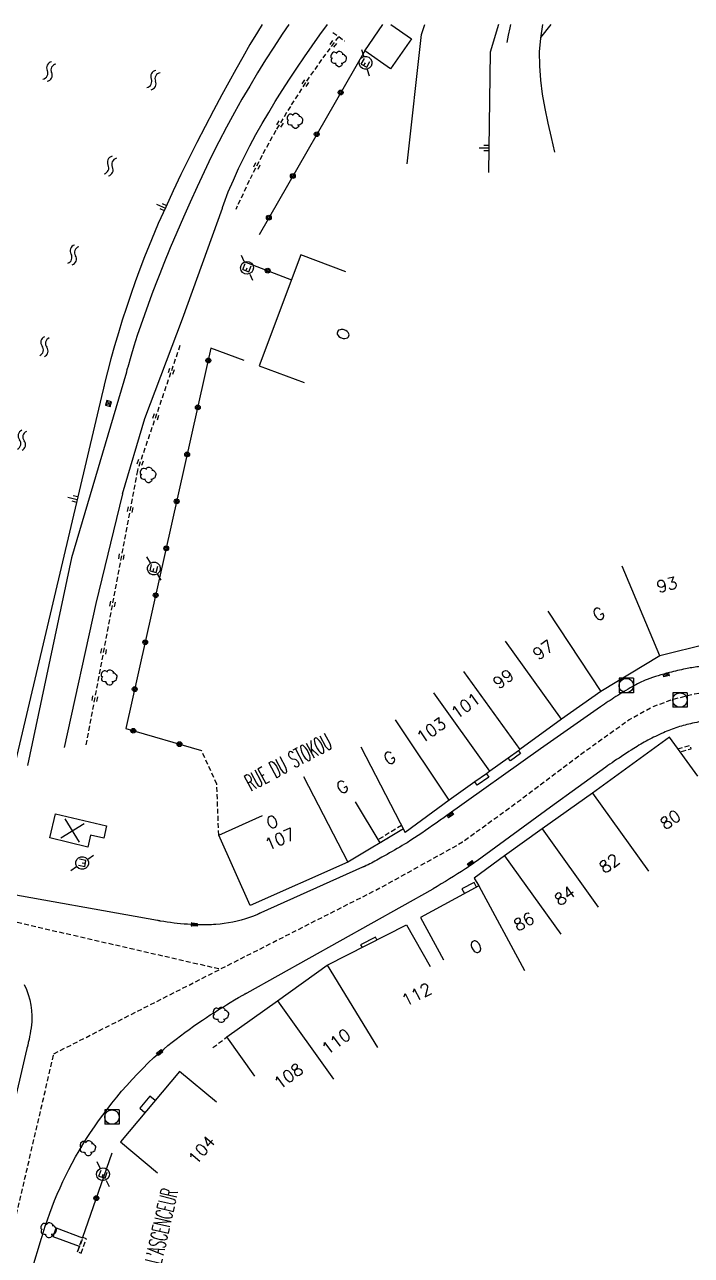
# Model space of a CAD drawing. Header units: millimetres. Extents: x 133000 to 134000, y 129000 to 130000.
# Drawn here: x 133462.2 to 133531.5, y 129872.1 to 130000 of the extents above; entities that cross this region are included whole.
import ezdxf
from ezdxf.enums import TextEntityAlignment as Align

# ---------------------------------------------------------------- set-up
doc = ezdxf.new("R2010")
doc.units = ezdxf.units.MM
doc.linetypes.add('DASHED', pattern=[0.75, 0.5, -0.25])
doc.layers.get('0').update_dxf_attribs({"linetype": 'CONTINUOUS'})
for name, color, linetype in [('W0001', 6, 'DASHED'), ('W0008', 7, 'CONTINUOUS'), ('W0100', 7, 'CONTINUOUS'), ('W0112', 1, 'DASHED'), ('W0211', 2, 'CONTINUOUS'), ('W0220', 5, 'DASHED'), ('W0300', 7, 'CONTINUOUS'), ('W0322', 7, 'CONTINUOUS'), ('W0330', 7, 'CONTINUOUS'), ('W0400', 7, 'CONTINUOUS'), ('W0420', 7, 'CONTINUOUS'), ('W0471', 7, 'CONTINUOUS'), ('W0500', 5, 'DASHED'), ('W0515', 5, 'CONTINUOUS'), ('W0989', 7, 'CONTINUOUS'), ('W0991', 7, 'CONTINUOUS'), ('W1102', 7, 'CONTINUOUS')]:
    doc.layers.add(name, color=color, linetype=linetype)
doc.styles.get("Standard").update_dxf_attribs({"font": 'romans.shx', "width": 0.85})

# ---------------------------------------------------------------- blocks, each defined once
blk = doc.blocks.new('T471')
for p, q in [((-0.333334, 0.333334), (-0.333334, -0.333334)), ((-0.333334, 0.333334), (0.333334, 0.333334)), ((-0.333334, 0), (0, 0)), ((0.500001, 0.500001), (1.000002, 1.000002)), ((-0.500001, -0.500001), (-1.000002, -1.000002)), ((-0.333334, -0.333334), (0.333334, -0.333334))]:
    blk.add_line(p, q)
blk.add_ellipse((0, 0), major_axis=(0.471405, 0.471405), ratio=1, start_param=5.4977871438, end_param=11.780972451)
blk = doc.blocks.new('t991o')
at = {"color": 0, "linetype": 'Continuous'}
for p, q in [((-1, 1), (1, -1)), ((-1, -1), (1, 1))]:
    blk.add_line(p, q, dxfattribs=at)
blk = doc.blocks.new('t330o')
at = {"color": 0, "linetype": 'Continuous'}
for p, q in [((0.25, -0.25), (-0.25, 0.25)), ((-0.25, -0.25), (0.25, 0.25)), ((-0.25, 0.25), (-0.25, -0.25)), ((0.25, 0.25), (-0.25, 0.25)), ((0.25, -0.25), (0.25, 0.25)), ((-0.25, -0.25), (0.25, -0.25)), ((-0.25, -0.25), (-0.25, -0.25))]:
    blk.add_line(p, q, dxfattribs=at)
blk = doc.blocks.new('T300')
for p, q in [((-0.8, 0.51), (-0.86, 0.34)), ((-0.86, 0.34), (-0.86, 0.17)), ((-0.86, 0.17), (-0.74, 0.06)), ((-0.69, 0.63), (-0.8, 0.51)), ((-0.8, -0.06), (-0.74, 0.06)), ((-0.74, 0.06), (-0.69, 0.11)), ((-0.57, 0.69), (-0.69, 0.63)), ((-0.46, 0.69), (-0.57, 0.69)), ((-0.29, 0.63), (-0.46, 0.69)), ((-0.29, 0.63), (-0.17, 0.74)), ((-0.23, 0.57), (-0.29, 0.63)), ((-0.17, 0.74), (-0.06, 0.8)), ((-0.06, 0.8), (0.06, 0.8)), ((0.06, 0.8), (0.23, 0.74)), ((0.23, 0.74), (0.34, 0.63)), ((0.34, 0.63), (0.4, 0.51)), ((0.46, 0.46), (0.34, 0.46)), ((0.4, 0.51), (0.4, 0.46)), ((0.57, 0.4), (0.46, 0.46)), ((0.57, 0.4), (0.69, 0.29)), ((0.69, 0.29), (0.74, 0.17)), ((0.74, 0.06), (0.69, -0.17)), ((0.74, 0.17), (0.74, 0.06)), ((-0.8, -0.17), (-0.8, -0.06)), ((-0.8, -0.23), (-0.8, -0.17)), ((-0.74, -0.34), (-0.8, -0.23)), ((-0.69, -0.4), (-0.74, -0.34)), ((-0.51, -0.46), (-0.69, -0.4)), ((-0.4, -0.46), (-0.51, -0.46)), ((-0.4, -0.46), (-0.34, -0.46)), ((-0.34, -0.46), (-0.34, -0.4)), ((-0.34, -0.51), (-0.34, -0.46)), ((-0.29, -0.63), (-0.34, -0.51)), ((-0.17, -0.74), (-0.29, -0.63)), ((-0.06, -0.8), (-0.17, -0.74)), ((0.06, -0.8), (-0.06, -0.8)), ((0.17, -0.74), (0.06, -0.8)), ((0.23, -0.69), (0.17, -0.74)), ((0.29, -0.46), (0.23, -0.46)), ((0.29, -0.63), (0.23, -0.69)), ((0.46, -0.4), (0.29, -0.46)), ((0.34, -0.51), (0.29, -0.63)), ((0.34, -0.51), (0.34, -0.46)), ((0.57, -0.34), (0.46, -0.4)), ((0.63, -0.29), (0.57, -0.34)), ((0.69, -0.17), (0.63, -0.29))]:
    blk.add_line(p, q)
blk = doc.blocks.new('T420')
for p, q in [((0.75, 0.75), (-0.75, 0.75)), ((-0.75, 0.75), (-0.75, -0.75)), ((0.75, 0.75), (0.75, -0.75)), ((0.75, -0.75), (-0.75, -0.75))]:
    blk.add_line(p, q)
blk.add_ellipse((0, 0), major_axis=(-0.53, 0.53), ratio=1, start_param=3.926991, end_param=10.210176)
blk = doc.blocks.new('T400')
for p, q in [((-0.15, 0.3), (0.15, 0.3)), ((-0.15, -0.25), (-0.15, 0.3)), ((-0.15, 0.15), (0.15, 0.15)), ((-0.15, 0), (0.15, 0)), ((0.15, 0.3), (0.15, -0.25)), ((-0.15, -0.15), (0.15, -0.15)), ((-0.15, -0.25), (-0.15, -0.3)), ((-0.15, -0.3), (0.15, -0.3)), ((0.15, -0.3), (0.15, -0.25))]:
    blk.add_line(p, q)
blk = doc.blocks.new('t211o')
at = {"color": 0, "linetype": 'Continuous'}
for p, q in [((-0.29, 0.5), (-0.29, 0)), ((0, 1), (0, 0)), ((0.29, 0.5), (0.29, 0))]:
    blk.add_line(p, q, dxfattribs=at)
blk = doc.blocks.new('t220o')
at = {"color": 0, "linetype": 'Continuous'}
for p, q in [((-0.25, 0.25), (0.25, 0.25)), ((-0.25, -0.25), (0.25, -0.25))]:
    blk.add_line(p, q, dxfattribs=at)
blk = doc.blocks.new('t322o')
at = {"color": 0, "linetype": 'Continuous'}
for radius in [0.25, 0.15]:
    blk.add_circle((0, 0), radius, dxfattribs=at)
blk = doc.blocks.new('t500o')
at = {"color": 0, "linetype": 'Continuous'}
for centre, start, end in [((-0.5, 0.625), 216.8699, 323.1301), ((0.5, -0.125), 36.8699, 143.1301), ((0.5, -0.625), 36.8699, 143.1301), ((-0.5, 0.125), 216.8699, 323.1301)]:
    blk.add_arc(centre, 0.625, start, end, dxfattribs=at)

msp = doc.modelspace()

# ---------------------------------------------------------------- linework, layer by layer
at = {"layer": 'W0001', "flags": 128}
msp.add_lwpolyline([(133770.72, 129930.16), (133738.37, 129930.15), (133701.62, 129930.12), (133661.52, 129930.51), (133629.57, 129930.47), (133578.35, 129930.9), (133547.2, 129930.92), (133539.27, 129931.1), (133535.31, 129930.87), (133531.82, 129930.43), (133529.54, 129929.87), (133527.41, 129929.07), (133525.01, 129927.74), (133520.1, 129924.22), (133513.5, 129919.24), (133507.72, 129915.04), (133503.31, 129912.59)], dxfattribs=at)
at = {"layer": 'W0001'}
for points in [[(133431.48, 129913.62), (133482.58, 129901.86)], [(133465.27, 129893.06), (133499.38, 129910.41), (133503.31, 129912.59)], [(133460.2, 129871.23), (133465.27, 129893.06)]]:
    msp.add_lwpolyline(points, dxfattribs=at)
at = {"layer": 'W0008'}
for points in [[(133472.41, 129951.23), (133472.41, 129951.24), (133474.73, 129959.08), (133478.64, 129969.44), (133482.77, 129980.93), (133482.77, 129980.93), (133482.78, 129980.98), (133482.8, 129981.02), (133482.81, 129981.07), (133482.83, 129981.12), (133482.84, 129981.16), (133482.86, 129981.21), (133482.88, 129981.25), (133482.89, 129981.3), (133482.91, 129981.34), (133482.92, 129981.39), (133483.39, 129982.62), (133483.91, 129983.84), (133484.44, 129985.05), (133485.02, 129986.24), (133485.62, 129987.42), (133486.25, 129988.59), (133486.91, 129989.73), (133487.58, 129990.88), (133488.27, 129992.02), (133488.97, 129993.14), (133488.97, 129993.14), (133489.73, 129994.32), (133490.5, 129995.49), (133491.3, 129996.66), (133492.09, 129997.8), (133492.91, 129998.95), (133493.68, 130000)], [(133489.66, 130000), (133488.98, 129999), (133488.11, 129997.67), (133487.25, 129996.34), (133486.42, 129994.98), (133485.61, 129993.62), (133484.81, 129992.25), (133484.03, 129990.87), (133484.03, 129990.87), (133483.2, 129989.34), (133482.41, 129987.81), (133481.62, 129986.27), (133480.88, 129984.71), (133480.14, 129983.14), (133479.42, 129981.56), (133478.72, 129979.98), (133478.03, 129978.39), (133477.36, 129976.79), (133476.7, 129975.19), (133476.28, 129974.12), (133475.86, 129973.06), (133475.45, 129971.99), (133475.05, 129970.92), (133474.67, 129969.84), (133474.3, 129968.77), (133473.92, 129967.69), (133473.58, 129966.59), (133473.25, 129965.51), (133472.94, 129964.41), (133472.92, 129964.35), (133472.91, 129964.3), (133472.89, 129964.25), (133472.88, 129964.2), (133472.86, 129964.15), (133472.86, 129964.09), (133472.84, 129964.05), (133472.83, 129963.99), (133472.81, 129963.95), (133472.8, 129963.89)], [(133512.69, 130000), (133512.61, 129999.66), (133512.45, 129998.91), (133512.33, 129998.15)], [(133517.3, 129986.76), (133517.3, 129986.76), (133516.94, 129988.27), (133516.61, 129989.77), (133516.3, 129991.27), (133516.03, 129992.77), (133515.84, 129994.24), (133515.73, 129995.7), (133515.72, 129997.16), (133515.83, 129998.58), (133516.07, 130000)], [(133472.8, 129963.89), (133467.09, 129944.59), (133462.52, 129923.02)], [(133472.41, 129951.23), (133469.62, 129939.86), (133466.33, 129924.88)], [(133501.97, 129914.99), (133501.97, 129914.99), (133501.7, 129914.84), (133501.44, 129914.69), (133501.19, 129914.53), (133500.92, 129914.38), (133500.66, 129914.23), (133500.39, 129914.07), (133500.14, 129913.92), (133499.88, 129913.77), (133499.61, 129913.62), (133499.34, 129913.47), (133499.17, 129913.37), (133498.98, 129913.27), (133498.81, 129913.17), (133498.62, 129913.07), (133498.45, 129912.98), (133498.27, 129912.88), (133498.09, 129912.79), (133497.91, 129912.7), (133497.72, 129912.61), (133497.55, 129912.52), (133497.52, 129912.52), (133497.5, 129912.51), (133497.47, 129912.49), (133497.45, 129912.48), (133497.44, 129912.48), (133497.41, 129912.47), (133497.39, 129912.45), (133497.36, 129912.45), (133497.34, 129912.44), (133497.31, 129912.43), (133486.78, 129907.7), (133486.78, 129907.7), (133486.75, 129907.69), (133486.7, 129907.67), (133486.67, 129907.66), (133486.62, 129907.64), (133486.59, 129907.62), (133486.56, 129907.61), (133486.52, 129907.59), (133486.48, 129907.57), (133486.45, 129907.55), (133486.41, 129907.54), (133486, 129907.37), (133485.58, 129907.22), (133485.16, 129907.08), (133484.73, 129906.95), (133484.3, 129906.84), (133483.86, 129906.74), (133483.42, 129906.66), (133482.97, 129906.59), (133482.53, 129906.54), (133482.09, 129906.5), (133482.09, 129906.5), (133481.86, 129906.48), (133481.64, 129906.47), (133481.42, 129906.46), (133481.19, 129906.45), (133480.97, 129906.45), (133480.75, 129906.45), (133480.52, 129906.45), (133480.3, 129906.46), (133480.08, 129906.46), (133479.84, 129906.48), (133479.84, 129906.48), (133479.5, 129906.49), (133479.14, 129906.51), (133478.8, 129906.54), (133478.44, 129906.57), (133478.09, 129906.6), (133477.75, 129906.64), (133477.39, 129906.69), (133477.05, 129906.73), (133476.7, 129906.79), (133476.34, 129906.85), (133476.34, 129906.85), (133476.31, 129906.85), (133476.28, 129906.86), (133476.25, 129906.87), (133476.22, 129906.88), (133476.19, 129906.88), (133476.16, 129906.88), (133476.12, 129906.89), (133476.09, 129906.9), (133476.06, 129906.9), (133476.03, 129906.91), (133458.59, 129910.02)], [(133462.97, 129870.57), (133464, 129873.9), (133464.02, 129873.96), (133464.03, 129874.02), (133464.05, 129874.07), (133464.06, 129874.12), (133464.08, 129874.18), (133464.09, 129874.23), (133464.11, 129874.29), (133464.12, 129874.35), (133464.14, 129874.41), (133464.16, 129874.46), (133464.38, 129875.13), (133464.61, 129875.81), (133464.84, 129876.48), (133465.09, 129877.15), (133465.34, 129877.81), (133465.62, 129878.47), (133465.91, 129879.12), (133466.2, 129879.77), (133466.5, 129880.41), (133466.83, 129881.04), (133466.83, 129881.04), (133467.17, 129881.7), (133467.53, 129882.34), (133467.89, 129882.98), (133468.28, 129883.62), (133468.67, 129884.24), (133469.08, 129884.86), (133469.48, 129885.47), (133469.91, 129886.08), (133470.34, 129886.68), (133470.8, 129887.27), (133470.8, 129887.27), (133471.28, 129887.91), (133471.8, 129888.54), (133472.31, 129889.16), (133472.84, 129889.77), (133473.39, 129890.38), (133473.94, 129890.96), (133474.5, 129891.54), (133475.08, 129892.1), (133475.67, 129892.66), (133476.27, 129893.19), (133476.27, 129893.19), (133476.69, 129893.55), (133477.12, 129893.91), (133477.55, 129894.25), (133477.98, 129894.59), (133478.44, 129894.93), (133478.88, 129895.26), (133479.33, 129895.59), (133479.78, 129895.91), (133480.23, 129896.23), (133480.7, 129896.54), (133481.11, 129896.81), (133481.52, 129897.09), (133481.94, 129897.35), (133482.34, 129897.62), (133482.77, 129897.88), (133483.19, 129898.14), (133483.59, 129898.39), (133484.03, 129898.65), (133484.45, 129898.89), (133484.88, 129899.13), (133484.92, 129899.16), (133484.97, 129899.19), (133485.02, 129899.21), (133485.06, 129899.24), (133485.11, 129899.27), (133485.16, 129899.29), (133485.2, 129899.32), (133485.25, 129899.34), (133485.3, 129899.37), (133485.34, 129899.39), (133485.34, 129899.39), (133504.66, 129910.2)], [(133462.2, 129900.27), (133462.42, 129899.75), (133462.61, 129899.21), (133462.77, 129898.66), (133462.88, 129898.12), (133462.95, 129897.56), (133462.98, 129897), (133462.98, 129897), (133462.98, 129896.69), (133462.97, 129896.38), (133462.94, 129896.07), (133462.91, 129895.76), (133462.86, 129895.45), (133462.8, 129895.14), (133462.75, 129894.84), (133462.69, 129894.53), (133462.61, 129894.23), (133462.55, 129893.92), (133462.53, 129893.88), (133462.53, 129893.83), (133462.52, 129893.79), (133462.5, 129893.74), (133462.5, 129893.7), (133462.48, 129893.66), (133462.47, 129893.61), (133462.47, 129893.56), (133462.45, 129893.52), (133462.44, 129893.48), (133457.42, 129871.87)], [(133475.78, 129888.2), (133475.23, 129888.65), (133474.19, 129887.41), (133474.73, 129886.95)]]:
    msp.add_lwpolyline(points, dxfattribs=at)
at = {"layer": 'W0008', "flags": 128}
for points in [[(133770.73, 129932.81), (133732.77, 129932.92), (133710.75, 129932.99), (133693.32, 129933.09), (133670.13, 129933.11), (133634.38, 129933.24), (133626.6, 129933.27), (133604.64, 129933.4), (133559.05, 129933.63), (133540.64, 129933.71, 0.000888), (133538.79, 129933.71, 0.000749), (133536.6, 129933.71, 0.023705), (133535.12, 129933.63, 0.011958), (133532.21, 129933.28, 0.013713), (133530.87, 129933.05, 0.010871), (133529.2, 129932.67, 0.029561), (133526.88, 129931.94, 0.041955), (133525.33, 129931.2, 0.009924), (133523.64, 129930.17, 0.010187), (133522.05, 129929.11), (133515.81, 129924.75), (133506.1, 129917.82, -0.00268), (133504.97, 129917.02, -0.00665), (133501.97, 129914.99, -0.00021)], [(133641.5, 129927.84), (133600.96, 129928.03), (133578.95, 129928.17), (133562.49, 129928.25), (133541.13, 129928.29, 0.011359), (133540.54, 129928.27, 0.002633), (133538.01, 129928.15, 0.005428), (133536.53, 129928.05, 0.004118), (133534.58, 129927.89, 0.017078), (133533.35, 129927.73, 0.011972), (133531.6, 129927.4, 0.026312), (133530.06, 129926.99, 0.026401), (133528.58, 129926.42, 0.01797), (133526.96, 129925.63, 0.01923), (133525.5, 129924.78, 0.004456), (133523.46, 129923.45, 0.010209), (133522.59, 129922.84), (133516.86, 129918.69), (133509.22, 129913.1, -0.01265), (133508.03, 129912.28, -0.010655), (133504.66, 129910.2)]]:
    msp.add_lwpolyline(points, format="xyb", dxfattribs=at)
for points in [[(133513.51, 129924.55), (133513.72, 129924.26), (133512.69, 129923.49), (133512.47, 129923.79)], [(133510.19, 129922.15), (133510.43, 129921.8), (133509.24, 129920.96), (133508.99, 129921.31)], [(133509.18, 129910.38), (133508.92, 129910.86), (133507.64, 129910.2), (133507.91, 129909.7)], [(133498.81, 129904.88), (133498.66, 129905.18), (133497.13, 129904.38), (133497.28, 129904.1)], [(133467.92, 129873.02), (133465.19, 129874.04), (133465.5, 129874.97), (133468.26, 129873.94)]]:
    msp.add_lwpolyline(points, dxfattribs=at)
at = {"layer": 'W0100'}
for points in [[(133500.28, 130000), (133502.41, 129998.52), (133500.25, 129995.41), (133497.55, 129997.29), (133499.45, 130000)], [(133495.59, 129974.3), (133490.92, 129976.06), (133486.59, 129964.55), (133491.28, 129962.8)], [(133470.45, 129915.45), (133469.09, 129915.77), (133468.81, 129914.52), (133464.86, 129915.5), (133465.45, 129917.99), (133470.73, 129916.74), (133470.45, 129915.45)], [(133501.58, 129916.43), (133495.81, 129912.97), (133485.66, 129908.46), (133482.39, 129915.77), (133486.95, 129917.8)], [(133486.16, 129890.73), (133483.25, 129894.8), (133488.5, 129898.55), (133493.66, 129902.26), (133501.88, 129906.45), (133504.36, 129902.11)], [(133482.16, 129888.02), (133478.31, 129891.23), (133472.19, 129883.91), (133476.03, 129880.7)]]:
    msp.add_lwpolyline(points, dxfattribs=at)
at = {"layer": 'W0100', "flags": 128}
for points in [[(133533.24, 129935.66), (133528.19, 129934.4), (133522.08, 129930.7), (133518.01, 129927.81), (133513.68, 129924.67), (133513.51, 129924.55), (133512.47, 129923.79), (133510.55, 129922.41), (133510.19, 129922.15), (133508.99, 129921.31), (133506.32, 129919.42), (133501.77, 129916.06)], [(133532.14, 129921.92), (133529.2, 129925.96), (133521.2, 129920.14), (133515.97, 129916.42), (133512.07, 129913.61), (133508.93, 129911.29), (133509.39, 129910.5), (133503.35, 129907.23), (133505.73, 129902.83)], [(133496.57, 129919.24), (133499.13, 129914.96)]]:
    msp.add_lwpolyline(points, dxfattribs=at)
at = {"layer": 'W0112'}
for points in [[(133494.25, 129999.19), (133495.48, 129998.3)], [(133482.39, 129915.77), (133482.2, 129921.08), (133480.61, 129924.57)], [(133481.78, 129893.7), (133483.25, 129894.8)], [(133467.72, 129872.48), (133468.28, 129873.99)]]:
    msp.add_lwpolyline(points, dxfattribs=at)
at = {"layer": 'W0112', "flags": 128}
for points in [[(133530.07, 129924.76), (133531.33, 129925.1), (133531.43, 129924.72), (133530.33, 129924.41)], [(133501.38, 129916.78), (133498.93, 129915.29)], [(133501.59, 129916.44), (133499.14, 129914.95)]]:
    msp.add_lwpolyline(points, dxfattribs=at)
msp.add_lwpolyline([(133468.1, 129872.34), (133468.66, 129873.84), (133468.28, 129873.98), (133467.72, 129872.48)], close=True, dxfattribs=at)
at = {"layer": 'W0211'}
for points in [[(133501.98, 129985.55), (133503.44, 129998.99), (133503.81, 130000)], [(133511.44, 130000), (133510.58, 129997.15), (133510.41, 129984.63)], [(133515.83, 129998.67), (133516.92, 130000)]]:
    msp.add_lwpolyline(points, dxfattribs=at)
at = {"layer": 'W0220'}
for points in [[(133494.83, 129998.74), (133493.08, 129996.38), (133491.41, 129993.97), (133489.83, 129991.5), (133488.31, 129988.98), (133486.89, 129986.41), (133485.56, 129983.79), (133484.31, 129981.13), (133484.16, 129980.79)], [(133478.36, 129966.64), (133473.94, 129953.66), (133468.58, 129925.04)]]:
    msp.add_lwpolyline(points, dxfattribs=at)
at = {"layer": 'W0322'}
for points in [[(133497.55, 129997.29), (133486.58, 129978.15)], [(133485, 129975.39), (133489.95, 129973.48)], [(133485.05, 129965.09), (133481.59, 129966.38), (133472.75, 129926.84), (133480.61, 129924.57)], [(133468.28, 129873.99), (133471.31, 129882.77)]]:
    msp.add_lwpolyline(points, dxfattribs=at)
at = {"layer": 'W0515'}
msp.add_lwpolyline([(133486.89, 130000), (133486.41, 129999.21), (133485.64, 129997.93), (133484.91, 129996.63), (133484.17, 129995.34), (133483.45, 129994.02), (133482.73, 129992.71), (133481.84, 129991.06), (133480.98, 129989.41), (133480.12, 129987.75), (133479.28, 129986.09), (133478.45, 129984.41), (133477.66, 129982.73), (133476.89, 129981.03), (133476.12, 129979.33), (133475.41, 129977.62), (133474.7, 129975.88), (133474.2, 129974.59), (133473.72, 129973.27), (133473.25, 129971.95), (133472.8, 129970.62), (133472.38, 129969.3), (133471.97, 129967.96), (133471.56, 129966.62), (133471.19, 129965.27), (133470.84, 129963.91), (133470.5, 129962.56), (133470.48, 129962.5), (133470.48, 129962.44), (133470.47, 129962.38), (133470.45, 129962.32), (133470.44, 129962.26), (133470.42, 129962.2), (133470.41, 129962.14), (133470.39, 129962.09), (133470.38, 129962.02), (133470.36, 129961.96), (133470.36, 129961.96), (133459.22, 129914.79)], dxfattribs=at)
at = {"layer": 'W1102', "flags": 128}
for points in [[(133528.19, 129934.4), (133524.31, 129943.74)], [(133516.59, 129939.06), (133522.08, 129930.7)], [(133518.01, 129927.81), (133512.18, 129935.93)], [(133507.82, 129932.77), (133513.68, 129924.67)], [(133510.55, 129922.41), (133504.74, 129930.55)], [(133506.32, 129919.42), (133500.76, 129927.74)], [(133521.2, 129920.14), (133527.04, 129912.03)], [(133515.97, 129916.42), (133521.81, 129908.3)], [(133512.07, 129913.61), (133517.91, 129905.49)], [(133509.39, 129910.5), (133514.15, 129901.7)]]:
    msp.add_lwpolyline(points, dxfattribs=at)
at = {"layer": 'W1102'}
for points in [[(133497.16, 129924.95), (133501.77, 129916.06)], [(133491.19, 129921.86), (133495.81, 129912.97)], [(133493.66, 129902.26), (133498.88, 129893.7)], [(133488.5, 129898.55), (133494.33, 129890.42)]]:
    msp.add_lwpolyline(points, dxfattribs=at)

# ---------------------------------------------------------------- block references
at = {"layer": 'W0211'}
for p, rotation in [((133510.44, 129987.2), 90), ((133476.85, 129980.94), 66.08338386427816), ((133467.69, 129950.67), 76.70980379459144)]:
    msp.add_blockref('t211o', p, dxfattribs=dict(at, rotation=rotation))
at = {"layer": 'W0220'}
for p, rotation in [((133494.27, 129997.99), 233.4351547534162), ((133491.37, 129993.92), 237.4109295201598), ((133488.73, 129989.67), 239.0102056993485), ((133486.33, 129985.29), 243.0944521986885), ((133477.45, 129963.96), 251.1933421166226), ((133475.83, 129959.23), 251.1933421166226), ((133474.22, 129954.49), 251.1933421166226), ((133473.18, 129949.61), 259.39257869624), ((133472.26, 129944.7), 259.39257869624), ((133471.34, 129939.78), 259.39257869624), ((133470.42, 129934.87), 259.39257869624), ((133469.5, 129929.95), 259.39257869624)]:
    msp.add_blockref('t220o', p, dxfattribs=dict(at, rotation=rotation))
at = {"layer": 'W0300'}
for p in [(133494.89, 129996.43), (133490.36, 129990), (133475.11, 129953.2), (133471.06, 129932.15), (133482.66, 129897.09), (133468.85, 129883.24), (133464.77, 129874.72)]:
    msp.add_blockref('T300', p, dxfattribs=at)
at = {"layer": 'W0322'}
for p, rotation in [((133495.06, 129992.95), 240.1846345965867), ((133492.57, 129988.61), 240.1846345965867), ((133490.09, 129984.27), 240.1846345965867), ((133487.6, 129979.94), 240.1846345965867), ((133481.31, 129965.1), 257.3920142285057), ((133480.22, 129960.22), 257.3920142285057), ((133479.12, 129955.34), 257.3920142285057), ((133478.03, 129950.46), 257.3920142285057), ((133476.94, 129945.58), 257.3920142285057), ((133475.85, 129940.7), 257.3920142285057), ((133474.76, 129935.82), 257.3920142285057), ((133473.67, 129930.94), 257.3920142285057), ((133473.52, 129926.62), 343.8663533166652), ((133478.32, 129925.23), 343.8663533166652), ((133469.68, 129878.05), 70.95573547961885)]:
    msp.add_blockref('t322o', p, dxfattribs=dict(at, rotation=rotation))
msp.add_blockref('t322o', (133487.48, 129974.43), dxfattribs=at)
at = {"layer": 'W0330', "rotation": 253.5415175468328}
msp.add_blockref('t330o', (133470.95, 129960.63), dxfattribs=at)
at = {"layer": 'W0400'}
for p, rotation in [((133528.89, 129932.43), 104.6882652407618), ((133506.43, 129917.88), 304.300378769214), ((133508.57, 129912.83), 124.9714561717353), ((133479.85, 129906.48), 266.1074575993223), ((133476.27, 129893.19), 129)]:
    msp.add_blockref('T400', p, dxfattribs=dict(at, rotation=rotation))
at = {"layer": 'W0420'}
for p in [(133524.72, 129931.32), (133530.29, 129929.81), (133471.3, 129886.48)]:
    msp.add_blockref('T420', p, dxfattribs=at)
at = {"layer": 'W0471'}
for p, rotation in [((133497.64, 129996.03), 60.18463459579328), ((133485.33, 129974.73), 68.87223849166128), ((133475.66, 129943.48), 76.33015917987989), ((133468.21, 129912.88), 169.8649457801639), ((133470.38, 129880.54), 71)]:
    msp.add_blockref('T471', p, dxfattribs=dict(at, rotation=rotation))
at = {"layer": 'W0500'}
for p, rotation in [((133464.81, 129995.12), 63.14110756995365), ((133475.61, 129994.24), 61.98184187978339), ((133471.13, 129985.3), 65.47975003539534), ((133467.29, 129976.07), 69.86166148286212), ((133464.29, 129966.53), 75.53042136386149), ((133461.95, 129956.81), 76.70980379469935)]:
    msp.add_blockref('t500o', p, dxfattribs=dict(at, rotation=rotation))
at = {"layer": 'W0991', "rotation": 76.60056103235074}
msp.add_blockref('t991o', (133467.2, 129916.25), dxfattribs=at)

# ---------------------------------------------------------------- texts
at = {"layer": 'W0989', "width": 0.5}
for s, rotation, p in [('RUE DU STOKOU', 28, (133489.61, 129923.36)), ("RUE DE L'ASCENCEUR", 77, (133475.88, 129872.71))]:
    msp.add_text(s, height=1.75, rotation=rotation, dxfattribs=at).set_placement(p, align=Align.MIDDLE)
at = {"layer": 'W0991'}
for s, rotation, p in [('O', 71, (133495.31, 129967.85)), ('93', 13.9616, (133528.94, 129941.8)), ('G', 31.235, (133521.85, 129938.75)), ('97', 35.3651, (133516.08, 129935.02)), ('99', 35.8984, (133511.95, 129932)), ('101', 35.8984, (133508.03, 129929.22)), ('103', 35.2308, (133504.46, 129926.68)), ('G', 32.2662, (133500.14, 129923.8)), ('G', 31, (133495.23, 129920.78)), ('O', 23, (133487.95, 129917.14)), ('80', 36, (133529.3, 129917.38)), ('107', 23.9344, (133488.74, 129915.36)), ('82', 35.5831, (133522.96, 129912.84)), ('84', 35.5831, (133518.31, 129909.48)), ('86', 28.4308, (133514.08, 129906.78)), ('O', 28.4308, (133509.11, 129904.19)), ('112', 27, (133502.94, 129899.22)), ('110', 36, (133494.58, 129894.32)), ('108', 36, (133489.63, 129890.74)), ('104', 50, (133480.62, 129883.08))]:
    msp.add_text(s, height=1.25, rotation=rotation, dxfattribs=at).set_placement(p, align=Align.MIDDLE)

doc.saveas('drawing.dxf')
